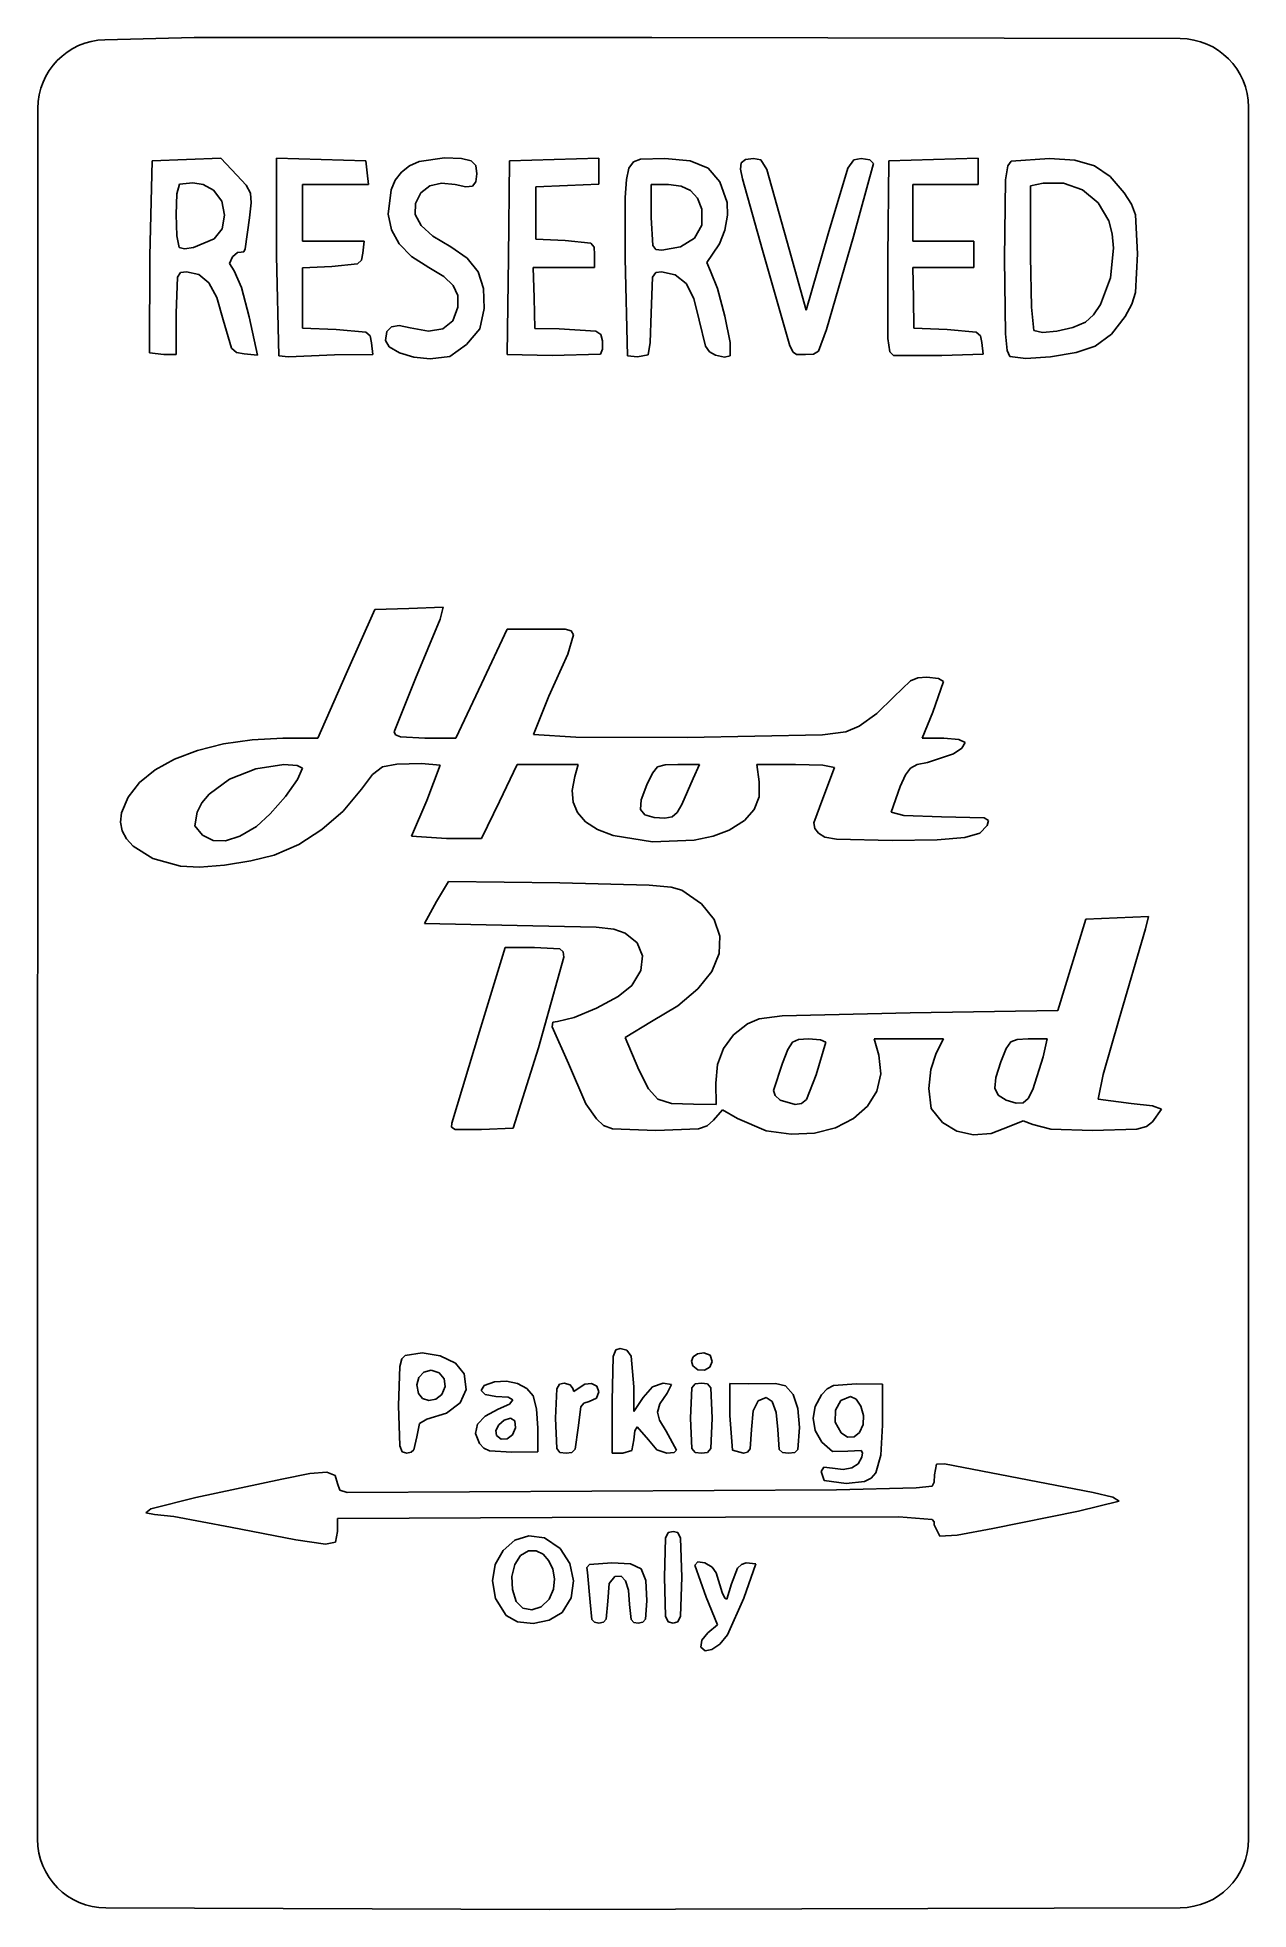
# Model space of a CAD drawing. Header units: metres. Extents: x 0.5 to 9.3, y 0.4 to 14.
import ezdxf

# ---------------------------------------------------------------- set-up
doc = ezdxf.new("R2010")
doc.units = ezdxf.units.M

msp = doc.modelspace()

# ---------------------------------------------------------------- linework, layer by layer
at = {"layer": '1', "color": 3}
for p, q in [((0.941028, 14.009392), (1.591892, 14.025542)), ((1.591892, 14.025542), (4.926247, 14.026421)), ((4.926247, 14.026421), (8.772111, 14.017874)), ((0.45343, 13.509649), (0.450843, 0.901471)), ((9.271, 13.517875), (9.271, 0.902574)), ((1.285875, 13.128625), (1.27, 12.435339)), ((1.535522, 13.137963), (1.285875, 13.128625)), ((1.785168, 13.1473), (1.535522, 13.137963)), ((1.902837, 13.023604), (1.785168, 13.1473)), ((2.516187, 13.137673), (2.19075, 13.146721)), ((2.19075, 13.146721), (2.19075, 12.436527)), ((2.841625, 13.128625), (2.516187, 13.137673)), ((2.851671, 13.041313), (2.841625, 13.128625)), ((3.231571, 13.122961), (3.159926, 13.090542)), ((3.414832, 13.149036), (3.231571, 13.122961)), ((3.537889, 13.145007), (3.414832, 13.149036)), ((3.609589, 13.128654), (3.537889, 13.145007)), ((3.643015, 13.093577), (3.609589, 13.128654)), ((3.65125, 13.033375), (3.643015, 13.093577)), ((3.889375, 13.128625), (3.880833, 12.423305)), ((4.214813, 13.137673), (3.889375, 13.128625)), ((4.54025, 13.146721), (4.214813, 13.137673)), ((4.54025, 13.051752), (4.54025, 13.146721)), ((4.791791, 13.120773), (4.758678, 13.074337)), ((4.84371, 13.14095), (4.791791, 13.120773)), ((5.020674, 13.1445), (4.84371, 13.14095)), ((5.204849, 13.128), (5.020674, 13.1445)), ((5.335164, 13.07388), (5.204849, 13.128)), ((5.576575, 13.112872), (5.570013, 13.067529)), ((5.608127, 13.137239), (5.576575, 13.112872)), ((5.666786, 13.1445), (5.608127, 13.137239)), ((5.719392, 13.134889), (5.666786, 13.1445)), ((5.763397, 13.063928), (5.719392, 13.134889)), ((6.396255, 13.135482), (6.352666, 13.07481)), ((6.393865, 12.57673), (6.5405, 13.108542)), ((6.450541, 13.1445), (6.396255, 13.135482)), ((6.514075, 13.133937), (6.450541, 13.1445)), ((6.5405, 13.108542), (6.514075, 13.133937)), ((6.651625, 13.128625), (6.643087, 12.424631)), ((6.977062, 13.137673), (6.651625, 13.128625)), ((7.3025, 13.146721), (6.977062, 13.137673)), ((7.3025, 13.050361), (7.3025, 13.146721)), ((7.516951, 13.091627), (7.501734, 12.988882)), ((7.543222, 13.125228), (7.516951, 13.091627)), ((7.821034, 13.144451), (7.543222, 13.125228)), ((8.006089, 13.132035), (7.821034, 13.144451)), ((8.149235, 13.090651), (8.006089, 13.132035)), ((1.467025, 12.88771), (1.484313, 12.956646)), ((1.484313, 12.956646), (1.581815, 12.967381)), ((1.581815, 12.967381), (1.656514, 12.955274)), ((1.656514, 12.955274), (1.732628, 12.914805)), ((1.970235, 12.949275), (1.902837, 13.023604)), ((2.861718, 12.954), (2.851671, 13.041313)), ((3.057186, 12.987524), (3.026324, 12.917157)), ((3.101759, 13.045358), (3.057186, 12.987524)), ((3.159926, 13.090542), (3.101759, 13.045358)), ((3.308131, 12.945198), (3.393562, 12.966088)), ((3.393562, 12.966088), (3.491866, 12.954182)), ((3.6191, 12.942886), (3.644175, 12.973974)), ((3.644175, 12.973974), (3.65125, 13.033375)), ((4.310063, 12.947453), (4.54025, 12.956782)), ((4.54025, 12.956782), (4.54025, 13.051752)), ((4.740195, 12.99115), (4.732163, 12.860717)), ((4.758678, 13.074337), (4.740195, 12.99115)), ((5.421441, 12.975211), (5.335164, 13.07388)), ((5.473503, 12.825066), (5.421441, 12.975211)), ((5.570013, 13.067529), (5.586324, 12.997335)), ((5.586324, 12.997335), (5.732314, 12.47775)), ((5.924353, 12.485185), (5.763397, 13.063928)), ((6.352666, 13.07481), (6.208411, 12.596813)), ((7.3025, 12.954), (7.3025, 13.050361)), ((7.501734, 12.988882), (7.493, 12.413499)), ((7.6835, 12.946062), (7.775042, 12.964371)), ((7.775042, 12.964371), (7.923008, 12.965884)), ((7.923008, 12.965884), (8.060511, 12.915755)), ((8.264351, 13.013952), (8.149235, 13.090651)), ((8.365316, 12.895592), (8.264351, 13.013952)), ((1.460997, 12.737072), (1.467025, 12.88771)), ((1.732628, 12.914805), (1.792813, 12.83361)), ((1.792813, 12.83361), (1.814081, 12.731264)), ((2.002323, 12.891862), (1.970235, 12.949275)), ((1.994521, 12.712642), (2.00759, 12.822579)), ((2.00759, 12.822579), (2.002323, 12.891862)), ((2.38125, 12.747625), (2.38125, 12.954)), ((2.38125, 12.954), (2.621484, 12.954)), ((2.621484, 12.954), (2.861718, 12.954)), ((3.026324, 12.917157), (3.006194, 12.73929)), ((3.20332, 12.817978), (3.242431, 12.894749)), ((3.242431, 12.894749), (3.308131, 12.945198)), ((3.491866, 12.954182), (3.570255, 12.937245)), ((3.570255, 12.937245), (3.6191, 12.942886)), ((4.079875, 12.938125), (4.310063, 12.947453)), ((4.079875, 12.747625), (4.079875, 12.938125)), ((4.732163, 12.860717), (4.73075, 12.416145)), ((4.92125, 12.715875), (4.92125, 12.954)), ((4.92125, 12.954), (5.045982, 12.954)), ((5.045982, 12.954), (5.137714, 12.943346)), ((5.137714, 12.943346), (5.208029, 12.910657)), ((5.208029, 12.910657), (5.258415, 12.854843)), ((5.258415, 12.854843), (5.290357, 12.774814)), ((5.476816, 12.731423), (5.473503, 12.825066)), ((6.82625, 12.747625), (6.82625, 12.954)), ((6.82625, 12.954), (7.064375, 12.954)), ((7.064375, 12.954), (7.3025, 12.954)), ((7.6835, 12.431448), (7.6835, 12.946062)), ((8.060511, 12.915755), (8.17474, 12.82134)), ((8.17474, 12.82134), (8.252885, 12.689996)), ((8.418621, 12.811968), (8.365316, 12.895592)), ((1.466387, 12.581366), (1.460997, 12.737072)), ((1.814081, 12.731264), (1.796043, 12.631989)), ((1.963226, 12.487084), (1.994521, 12.712642)), ((2.38125, 12.54125), (2.38125, 12.747625)), ((3.006194, 12.73929), (3.028108, 12.624679)), ((3.202478, 12.736367), (3.20332, 12.817978)), ((3.244518, 12.656915), (3.202478, 12.736367)), ((4.079875, 12.557125), (4.079875, 12.747625)), ((4.931764, 12.510137), (4.92125, 12.715875)), ((5.290357, 12.774814), (5.290252, 12.659691)), ((5.456295, 12.623701), (5.476816, 12.731423)), ((6.82625, 12.54125), (6.82625, 12.747625)), ((8.252885, 12.689996), (8.278065, 12.595352)), ((8.447386, 12.733207), (8.418621, 12.811968)), ((8.461375, 12.451092), (8.447386, 12.733207)), ((1.483356, 12.497227), (1.466387, 12.581366)), ((1.738313, 12.560007), (1.58753, 12.495364)), ((1.796043, 12.631989), (1.738313, 12.560007)), ((3.028108, 12.624679), (3.084614, 12.521928)), ((3.330318, 12.578543), (3.244518, 12.656915)), ((3.46075, 12.500169), (3.330318, 12.578543)), ((4.294188, 12.547737), (4.079875, 12.557125)), ((4.481632, 12.527766), (4.294188, 12.547737)), ((5.235103, 12.56521), (5.134632, 12.501264)), ((5.290252, 12.659691), (5.235103, 12.56521)), ((5.417652, 12.522107), (5.456295, 12.623701)), ((6.208411, 12.596813), (6.049159, 12.040685)), ((6.196624, 11.898313), (6.393865, 12.57673)), ((8.278065, 12.595352), (8.287598, 12.49114)), ((1.27, 12.435339), (1.267354, 11.728902)), ((1.522733, 12.486287), (1.483356, 12.497227)), ((1.58753, 12.495364), (1.522733, 12.486287)), ((1.850382, 12.379805), (1.872466, 12.42918)), ((1.872466, 12.42918), (1.90724, 12.458838)), ((1.90724, 12.458838), (1.935056, 12.462922)), ((1.935056, 12.462922), (1.952761, 12.464192)), ((1.952761, 12.464192), (1.963226, 12.487084)), ((2.19075, 12.436527), (2.20879, 11.708294)), ((2.605609, 12.54125), (2.38125, 12.54125)), ((2.829968, 12.54125), (2.605609, 12.54125)), ((2.809944, 12.404438), (2.819921, 12.453938)), ((2.819921, 12.453938), (2.829968, 12.54125)), ((3.084614, 12.521928), (3.175861, 12.43084)), ((3.175861, 12.43084), (3.302, 12.351221)), ((3.579893, 12.419565), (3.46075, 12.500169)), ((3.65935, 12.319541), (3.579893, 12.419565)), ((3.880833, 12.423305), (3.872291, 11.717985)), ((4.505122, 12.498886), (4.481632, 12.527766)), ((4.5085, 12.444549), (4.505122, 12.498886)), ((4.5085, 12.35075), (4.5085, 12.444549)), ((4.73075, 12.416145), (4.74879, 11.708294)), ((4.954822, 12.482454), (4.931764, 12.510137)), ((4.998558, 12.47775), (4.954822, 12.482454)), ((5.134632, 12.501264), (4.998558, 12.47775)), ((5.325707, 12.387513), (5.366598, 12.446848)), ((5.366598, 12.446848), (5.417652, 12.522107)), ((5.732314, 12.47775), (5.930916, 11.780849)), ((6.049159, 12.040685), (5.924353, 12.485185)), ((6.643087, 12.424631), (6.644474, 11.834626)), ((7.0485, 12.54125), (6.82625, 12.54125)), ((7.27075, 12.54125), (7.0485, 12.54125)), ((7.27075, 12.446), (7.27075, 12.54125)), ((7.27075, 12.35075), (7.27075, 12.446)), ((7.493, 12.413499), (7.5016, 11.867169)), ((7.690495, 12.060892), (7.6835, 12.431448)), ((8.287598, 12.49114), (8.264464, 12.274546)), ((8.447238, 12.169219), (8.461375, 12.451092)), ((1.4605, 12.017375), (1.470434, 12.279501)), ((1.470434, 12.279501), (1.49301, 12.313614)), ((1.49301, 12.313614), (1.536358, 12.319)), ((1.536358, 12.319), (1.627232, 12.300239)), ((1.627232, 12.300239), (1.69893, 12.239866)), ((1.883001, 12.325767), (1.850382, 12.379805)), ((1.936266, 12.204616), (1.883001, 12.325767)), ((2.38125, 12.347849), (2.595563, 12.357237)), ((2.38125, 12.128385), (2.38125, 12.347849)), ((2.595563, 12.357237), (2.781915, 12.377291)), ((2.781915, 12.377291), (2.809944, 12.404438)), ((3.302, 12.351221), (3.409813, 12.285847)), ((3.409813, 12.285847), (3.478644, 12.21892)), ((3.700501, 12.197563), (3.65935, 12.319541)), ((4.067135, 12.1285), (4.060646, 12.35075)), ((4.060646, 12.35075), (4.284573, 12.35075)), ((4.284573, 12.35075), (4.5085, 12.35075)), ((4.92125, 12.017375), (4.931164, 12.27918)), ((4.931164, 12.27918), (4.953523, 12.313493)), ((4.953523, 12.313493), (4.996343, 12.319)), ((4.996343, 12.319), (5.096323, 12.298304)), ((5.096323, 12.298304), (5.174087, 12.234535)), ((5.352359, 12.325089), (5.325707, 12.387513)), ((5.403851, 12.197818), (5.352359, 12.325089)), ((6.829824, 12.129773), (6.82646, 12.35075)), ((6.82646, 12.35075), (7.048605, 12.35075)), ((7.048605, 12.35075), (7.27075, 12.35075)), ((8.264464, 12.274546), (8.192963, 12.081277)), ((1.69893, 12.239866), (1.756145, 12.131748)), ((1.993744, 11.991331), (1.936266, 12.204616)), ((3.478644, 12.21892), (3.511805, 12.145892)), ((3.511805, 12.145892), (3.512612, 12.062216)), ((3.704721, 12.051094), (3.700501, 12.197563)), ((5.174087, 12.234535), (5.231605, 12.125171)), ((5.457868, 11.996647), (5.403851, 12.197818)), ((8.420529, 12.083638), (8.447238, 12.169219)), ((1.4605, 11.71575), (1.4605, 12.017375)), ((1.756145, 12.131748), (1.803571, 11.96975)), ((2.38125, 11.908921), (2.38125, 12.128385)), ((3.512612, 12.062216), (3.475651, 11.962889)), ((3.672252, 11.903966), (3.704721, 12.051094)), ((4.073625, 11.90625), (4.067135, 12.1285)), ((4.914255, 11.803639), (4.92125, 12.017375)), ((5.231605, 12.125171), (5.270848, 11.96769)), ((6.833187, 11.908796), (6.829824, 12.129773)), ((7.707312, 11.89263), (7.690495, 12.060892)), ((8.142038, 12.006223), (8.082577, 11.952398)), ((8.192963, 12.081277), (8.142038, 12.006223)), ((8.372693, 11.993509), (8.420529, 12.083638)), ((1.803571, 11.96975), (1.864536, 11.763534)), ((2.054223, 11.712437), (1.993744, 11.991331)), ((2.627313, 11.899648), (2.38125, 11.908921)), ((2.842487, 11.880162), (2.627313, 11.899648)), ((2.873293, 11.853128), (2.842487, 11.880162)), ((2.996031, 11.883507), (2.984986, 11.819952)), ((3.028434, 11.919377), (2.996031, 11.883507)), ((3.084024, 11.928499), (3.028434, 11.919377)), ((3.164635, 11.911808), (3.084024, 11.928499)), ((3.299429, 11.886721), (3.164635, 11.911808)), ((3.403846, 11.904069), (3.299429, 11.886721)), ((3.475651, 11.962889), (3.403846, 11.904069)), ((3.576429, 11.789157), (3.672252, 11.903966)), ((4.251375, 11.902875), (4.073625, 11.90625)), ((4.516567, 11.887058), (4.251375, 11.902875)), ((4.554593, 11.862035), (4.516567, 11.887058)), ((5.270848, 11.96769), (5.31624, 11.777134)), ((5.495025, 11.805083), (5.457868, 11.996647)), ((6.138664, 11.741809), (6.196624, 11.898313)), ((7.075781, 11.899586), (6.833187, 11.908796)), ((7.287205, 11.880214), (7.075781, 11.899586)), ((7.31802, 11.853799), (7.287205, 11.880214)), ((7.5016, 11.867169), (7.513837, 11.746169)), ((7.769315, 11.877347), (7.707312, 11.89263)), ((7.875393, 11.885856), (7.769315, 11.877347)), ((7.991247, 11.912694), (7.875393, 11.885856)), ((8.082577, 11.952398), (7.991247, 11.912694)), ((8.273646, 11.863993), (8.372693, 11.993509)), ((1.267354, 11.728902), (1.370542, 11.71575)), ((1.864536, 11.763534), (1.900276, 11.732447)), ((1.900276, 11.732447), (1.956387, 11.722031)), ((2.883421, 11.803062), (2.873293, 11.853128)), ((2.893468, 11.71575), (2.883421, 11.803062)), ((2.984986, 11.819952), (3.012965, 11.771839)), ((3.012965, 11.771839), (3.087323, 11.728887)), ((3.087323, 11.728887), (3.191868, 11.697797)), ((3.455001, 11.703465), (3.576429, 11.789157)), ((4.550875, 11.720026), (4.56647, 11.756317)), ((4.56675, 11.815276), (4.554593, 11.862035)), ((4.56647, 11.756317), (4.56675, 11.815276)), ((4.897438, 11.713321), (4.914255, 11.803639)), ((5.31624, 11.777134), (5.346182, 11.736365)), ((5.346182, 11.736365), (5.390002, 11.712565)), ((5.495936, 11.706633), (5.495025, 11.805083)), ((5.930916, 11.780849), (5.955169, 11.734733)), ((5.955169, 11.734733), (5.978877, 11.71635)), ((6.102021, 11.719817), (6.138664, 11.741809)), ((6.644474, 11.834626), (6.65898, 11.737184)), ((6.65898, 11.737184), (6.686406, 11.710256)), ((7.328207, 11.805286), (7.31802, 11.853799)), ((7.338039, 11.720196), (7.328207, 11.805286)), ((7.513837, 11.746169), (7.532687, 11.702945)), ((7.828246, 11.700329), (8.01547, 11.731856)), ((8.01547, 11.731856), (8.154231, 11.776434)), ((8.154231, 11.776434), (8.273646, 11.863993)), ((1.370542, 11.71575), (1.4605, 11.71575)), ((1.956387, 11.722031), (2.054223, 11.712437)), ((2.20879, 11.708294), (2.280227, 11.700573)), ((2.280227, 11.700573), (2.613546, 11.713321)), ((2.613546, 11.713321), (2.893468, 11.71575)), ((3.191868, 11.697797), (3.310404, 11.685271)), ((3.310404, 11.685271), (3.455001, 11.703465)), ((3.872291, 11.717985), (4.198333, 11.70893)), ((4.198333, 11.70893), (4.550875, 11.720026)), ((4.74879, 11.708294), (4.820227, 11.700573)), ((4.820227, 11.700573), (4.897438, 11.713321)), ((5.390002, 11.712565), (5.454672, 11.698066)), ((5.454672, 11.698066), (5.495936, 11.706633)), ((5.978877, 11.71635), (6.043887, 11.71575)), ((6.043887, 11.71575), (6.102021, 11.719817)), ((6.686406, 11.710256), (7.038151, 11.710036)), ((7.038151, 11.710036), (7.338039, 11.720196)), ((7.532687, 11.702945), (7.648629, 11.688482)), ((7.648629, 11.688482), (7.828246, 11.700329)), ((2.699606, 9.390131), (2.906837, 9.858375)), ((2.906837, 9.858375), (3.155838, 9.867716)), ((3.155838, 9.867716), (3.404839, 9.877058)), ((3.404839, 9.877058), (3.383102, 9.788341)), ((3.383102, 9.788341), (3.204682, 9.356943)), ((3.68423, 9.318625), (3.871809, 9.7155)), ((3.871809, 9.7155), (4.125658, 9.7155)), ((4.125658, 9.7155), (4.294594, 9.715851)), ((4.294594, 9.715851), (4.337986, 9.704716)), ((4.337986, 9.704716), (4.355056, 9.675756)), ((4.355056, 9.675756), (4.313413, 9.533495)), ((4.313413, 9.533495), (4.176036, 9.227349)), ((2.492375, 8.921887), (2.699606, 9.390131)), ((3.204682, 9.356943), (3.048, 8.968006)), ((3.496652, 8.92175), (3.68423, 9.318625)), ((6.688284, 9.223094), (6.808055, 9.340968)), ((6.808055, 9.340968), (6.861486, 9.361243)), ((6.861486, 9.361243), (6.928223, 9.36625)), ((6.928223, 9.36625), (7.013169, 9.356738)), ((7.0485, 9.333869), (6.971349, 9.111619)), ((7.013169, 9.356738), (7.0485, 9.333869)), ((4.176036, 9.227349), (4.064, 8.948023)), ((6.564667, 9.101088), (6.688284, 9.223094)), ((6.338354, 8.96826), (6.435498, 9.008782)), ((6.435498, 9.008782), (6.564667, 9.101088)), ((6.971349, 9.111619), (6.894198, 8.92175)), ((1.615985, 8.833444), (1.805136, 8.880943)), ((1.805136, 8.880943), (2.013587, 8.910674)), ((2.013587, 8.910674), (2.238375, 8.921267)), ((2.238375, 8.921267), (2.492375, 8.921887)), ((3.048, 8.968006), (3.058402, 8.94553)), ((3.058402, 8.94553), (3.094432, 8.931324)), ((3.094432, 8.931324), (3.272326, 8.92175)), ((3.272326, 8.92175), (3.496652, 8.92175)), ((4.064, 8.948023), (4.372574, 8.929407)), ((4.372574, 8.929407), (5.183188, 8.928174)), ((5.183188, 8.928174), (6.169272, 8.945954)), ((6.169272, 8.945954), (6.338354, 8.96826)), ((6.894198, 8.92175), (7.050724, 8.92175)), ((7.050724, 8.92175), (7.161271, 8.912638)), ((7.161271, 8.912638), (7.20725, 8.890732)), ((7.20725, 8.890732), (7.183938, 8.849259)), ((1.307447, 8.690637), (1.449101, 8.769552)), ((1.449101, 8.769552), (1.615985, 8.833444)), ((2.246312, 8.729856), (2.040928, 8.699866)), ((2.341612, 8.722532), (2.246312, 8.729856)), ((3.067385, 8.733861), (2.96275, 8.713441)), ((3.247827, 8.737982), (3.067385, 8.733861)), ((3.383023, 8.72431), (3.247827, 8.737982)), ((3.944917, 8.73125), (3.815421, 8.461375)), ((4.16665, 8.73125), (3.944917, 8.73125)), ((4.388384, 8.73125), (4.16665, 8.73125)), ((4.364585, 8.643937), (4.388384, 8.73125)), ((5.021591, 8.728874), (4.967511, 8.712484)), ((5.113662, 8.73125), (5.021591, 8.728874)), ((5.271352, 8.73125), (5.113662, 8.73125)), ((5.227251, 8.628063), (5.271352, 8.73125)), ((5.972021, 8.73125), (5.689292, 8.73125)), ((5.689292, 8.73125), (5.706237, 8.60492)), ((6.171725, 8.724255), (5.972021, 8.73125)), ((6.857988, 8.729359), (6.809601, 8.703243)), ((6.931762, 8.745044), (6.857988, 8.729359)), ((7.122127, 8.806857), (6.931762, 8.745044)), ((7.183938, 8.849259), (7.122127, 8.806857)), ((1.111688, 8.49323), (1.193988, 8.598072)), ((1.193988, 8.598072), (1.307447, 8.690637)), ((1.850682, 8.623192), (1.700429, 8.513443)), ((2.040928, 8.699866), (1.850682, 8.623192)), ((2.256376, 8.497112), (2.344928, 8.620863)), ((2.38125, 8.702967), (2.341612, 8.722532)), ((2.344928, 8.620863), (2.38125, 8.702967)), ((2.891166, 8.658416), (2.809875, 8.550482)), ((2.96275, 8.713441), (2.891166, 8.658416)), ((3.286384, 8.468488), (3.383023, 8.72431)), ((4.345895, 8.541408), (4.364585, 8.643937)), ((4.93059, 8.66819), (4.889996, 8.582102)), ((4.967511, 8.712484), (4.93059, 8.66819)), ((5.143149, 8.439309), (5.227251, 8.628063)), ((5.706237, 8.60492), (5.705968, 8.495042)), ((6.170095, 8.483756), (6.254841, 8.707437)), ((6.254841, 8.707437), (6.171725, 8.724255)), ((6.772684, 8.654483), (6.733324, 8.570865)), ((6.809601, 8.703243), (6.772684, 8.654483)), ((1.063513, 8.377482), (1.111688, 8.49323)), ((1.700429, 8.513443), (1.648066, 8.450417)), ((2.146215, 8.370323), (2.256376, 8.497112)), ((2.809875, 8.550482), (2.676852, 8.391591)), ((3.175, 8.209456), (3.286384, 8.468488)), ((3.815421, 8.461375), (3.685926, 8.1915)), ((4.351818, 8.455321), (4.345895, 8.541408)), ((4.38347, 8.380897), (4.351818, 8.455321)), ((4.848522, 8.47272), (4.842218, 8.402542)), ((4.889996, 8.582102), (4.848522, 8.47272)), ((5.705968, 8.495042), (5.671258, 8.402498)), ((6.105628, 8.305245), (6.170095, 8.483756)), ((6.733324, 8.570865), (6.6675, 8.384052)), ((1.056395, 8.310592), (1.063513, 8.377482)), ((1.615021, 8.384225), (1.596521, 8.283078)), ((1.648066, 8.450417), (1.615021, 8.384225)), ((2.045066, 8.279101), (2.146215, 8.370323)), ((2.676852, 8.391591), (2.523138, 8.255983)), ((4.441971, 8.313359), (4.38347, 8.380897)), ((4.842218, 8.402542), (4.873101, 8.362528)), ((4.873101, 8.362528), (4.943187, 8.343642)), ((4.943187, 8.343642), (5.020866, 8.338261)), ((5.020866, 8.338261), (5.073058, 8.34905)), ((5.073058, 8.34905), (5.110305, 8.381051)), ((5.110305, 8.381051), (5.143149, 8.439309)), ((5.599512, 8.323095), (5.488136, 8.252646)), ((5.671258, 8.402498), (5.599512, 8.323095)), ((6.6675, 8.384052), (6.761441, 8.35892)), ((6.761441, 8.35892), (7.033742, 8.35025)), ((7.033742, 8.35025), (7.345654, 8.341677)), ((7.345654, 8.341677), (7.378113, 8.322851)), ((7.378113, 8.322851), (7.366201, 8.287125)), ((1.068524, 8.247246), (1.056395, 8.310592)), ((1.09895, 8.188304), (1.068524, 8.247246)), ((1.146722, 8.134626), (1.09895, 8.188304)), ((1.596521, 8.283078), (1.653404, 8.214919)), ((1.653404, 8.214919), (1.730308, 8.175963)), ((1.820513, 8.173559), (1.925079, 8.20788)), ((1.925079, 8.20788), (2.045066, 8.279101)), ((2.523138, 8.255983), (2.354042, 8.147669)), ((3.430463, 8.1915), (3.175, 8.209456)), ((3.685926, 8.1915), (3.430463, 8.1915)), ((4.52885, 8.256477), (4.441971, 8.313359)), ((4.644697, 8.212726), (4.52885, 8.256477)), ((4.930441, 8.16652), (4.644697, 8.212726)), ((5.370971, 8.207606), (5.233491, 8.178556)), ((5.488136, 8.252646), (5.370971, 8.207606)), ((6.111432, 8.264476), (6.105628, 8.305245)), ((6.13942, 8.229756), (6.111432, 8.264476)), ((6.184727, 8.201774), (6.13942, 8.229756)), ((6.270192, 8.185527), (6.184727, 8.201774)), ((6.676604, 8.176927), (6.270192, 8.185527)), ((7.204213, 8.197982), (7.003898, 8.181786)), ((7.313123, 8.2312), (7.204213, 8.197982)), ((7.366201, 8.287125), (7.313123, 8.2312)), ((1.2905, 8.046501), (1.146722, 8.134626)), ((1.49225, 7.989751), (1.2905, 8.046501)), ((1.730308, 8.175963), (1.820513, 8.173559)), ((2.174875, 8.070661), (2.006014, 8.027584)), ((2.354042, 8.147669), (2.174875, 8.070661)), ((5.233491, 8.178556), (4.930441, 8.16652)), ((7.003898, 8.181786), (6.676604, 8.176927)), ((1.631484, 7.983191), (1.49225, 7.989751)), ((1.813811, 7.997115), (1.631484, 7.983191)), ((2.006014, 8.027584), (1.813811, 7.997115)), ((3.357563, 7.732024), (3.444875, 7.878387)), ((3.444875, 7.878387), (4.2545, 7.868181)), ((4.2545, 7.868181), (4.905288, 7.850734)), ((4.905288, 7.850734), (5.065135, 7.835613)), ((5.065135, 7.835613), (5.1435, 7.814482)), ((5.1435, 7.814482), (5.286061, 7.714763)), ((3.27025, 7.571081), (3.357563, 7.732024)), ((5.286061, 7.714763), (5.378304, 7.602127)), ((3.944937, 7.556451), (3.27025, 7.571081)), ((4.519122, 7.54651), (3.944937, 7.556451)), ((4.649137, 7.529653), (4.519122, 7.54651)), ((4.73075, 7.500888), (4.649137, 7.529653)), ((4.818429, 7.43011), (4.73075, 7.500888)), ((5.378304, 7.602127), (5.421071, 7.480207)), ((7.983571, 7.27075), (8.084946, 7.604125)), ((8.084946, 7.604125), (8.313807, 7.613473)), ((8.313807, 7.613473), (8.542668, 7.622821)), ((8.521121, 7.534098), (8.32831, 6.877874)), ((8.542668, 7.622821), (8.521121, 7.534098)), ((3.670029, 6.786563), (3.856722, 7.39775)), ((3.856722, 7.39775), (4.071486, 7.39775)), ((4.071486, 7.39775), (4.254382, 7.387242)), ((4.254382, 7.387242), (4.28027, 7.365837)), ((4.28027, 7.365837), (4.284357, 7.326313)), ((4.85674, 7.336302), (4.818429, 7.43011)), ((5.421071, 7.480207), (5.415203, 7.352635)), ((4.284357, 7.326313), (4.098777, 6.6675)), ((4.780057, 7.11979), (4.844382, 7.229513)), ((4.844382, 7.229513), (4.85674, 7.336302)), ((5.415203, 7.352635), (5.361539, 7.223044)), ((7.882195, 6.937375), (7.983571, 7.27075)), ((4.678964, 7.040834), (4.780057, 7.11979)), ((5.260922, 7.095065), (5.114192, 6.972331)), ((5.361539, 7.223044), (5.260922, 7.095065)), ((4.358997, 6.886221), (4.522249, 6.955072)), ((4.522249, 6.955072), (4.678964, 7.040834)), ((5.114192, 6.972331), (4.922189, 6.858474)), ((4.200014, 6.818654), (4.203242, 6.85279)), ((4.318, 6.552583), (4.200014, 6.818654)), ((4.203242, 6.85279), (4.238291, 6.858)), ((4.238291, 6.858), (4.358997, 6.886221)), ((4.922189, 6.858474), (4.73075, 6.741013)), ((5.519392, 6.762105), (5.620873, 6.841002)), ((5.620873, 6.841002), (5.707792, 6.877055)), ((5.707792, 6.877055), (5.874087, 6.898395)), ((5.874087, 6.898395), (6.806535, 6.9215)), ((6.806535, 6.9215), (7.882195, 6.937375)), ((8.32831, 6.877874), (8.212915, 6.471515)), ((3.467955, 6.118339), (3.670029, 6.786563)), ((4.73075, 6.741013), (4.829404, 6.506158)), ((5.446354, 6.662383), (5.519392, 6.762105)), ((5.949628, 6.707686), (5.915803, 6.655324)), ((5.994279, 6.727752), (5.949628, 6.707686)), ((6.066531, 6.731), (5.994279, 6.727752)), ((6.154749, 6.724005), (6.066531, 6.731)), ((6.12242, 6.469063), (6.19171, 6.707187)), ((6.19171, 6.707187), (6.154749, 6.724005)), ((6.797875, 6.731), (6.545618, 6.731)), ((6.545618, 6.731), (6.577996, 6.613738)), ((7.050131, 6.731), (6.797875, 6.731)), ((6.996107, 6.627813), (7.050131, 6.731)), ((7.538772, 6.709882), (7.505165, 6.660549)), ((7.586424, 6.728269), (7.538772, 6.709882)), ((7.666469, 6.731), (7.586424, 6.728269)), ((7.80375, 6.731), (7.666469, 6.731)), ((7.774533, 6.600966), (7.80375, 6.731)), ((4.098777, 6.6675), (3.915089, 6.080125)), ((4.445, 6.258772), (4.318, 6.552583)), ((5.402952, 6.544067), (5.446354, 6.662383)), ((5.876031, 6.555184), (5.81025, 6.355159)), ((5.915803, 6.655324), (5.876031, 6.555184)), ((6.577996, 6.613738), (6.593292, 6.475852)), ((6.9578, 6.509389), (6.996107, 6.627813)), ((7.467256, 6.564978), (7.430283, 6.449352)), ((7.505165, 6.660549), (7.467256, 6.564978)), ((7.700154, 6.362841), (7.774533, 6.600966)), ((4.829404, 6.506158), (4.899991, 6.367962)), ((5.390378, 6.409391), (5.402952, 6.544067)), ((6.050483, 6.289817), (6.12242, 6.469063)), ((6.593292, 6.475852), (6.563944, 6.350347)), ((6.941562, 6.369571), (6.9578, 6.509389)), ((7.430283, 6.449352), (7.423334, 6.371432)), ((8.212915, 6.471515), (8.175976, 6.29144)), ((4.899991, 6.367962), (4.969749, 6.292863)), ((4.969749, 6.292863), (5.069236, 6.261668)), ((5.3939, 6.25475), (5.390378, 6.409391)), ((5.81025, 6.355159), (5.823893, 6.3182)), ((5.823893, 6.3182), (5.859908, 6.286048)), ((5.859908, 6.286048), (5.969559, 6.25475)), ((6.016096, 6.261203), (6.050483, 6.289817)), ((6.563944, 6.350347), (6.495426, 6.240898)), ((6.95886, 6.225666), (6.941562, 6.369571)), ((7.423334, 6.371432), (7.44787, 6.320505)), ((7.44787, 6.320505), (7.505354, 6.285856)), ((7.505354, 6.285856), (7.578219, 6.262481)), ((7.628863, 6.265105), (7.666452, 6.297351)), ((7.666452, 6.297351), (7.700154, 6.362841)), ((8.175976, 6.29144), (8.415454, 6.260046)), ((4.522859, 6.148261), (4.445, 6.258772)), ((4.573963, 6.100901), (4.522859, 6.148261)), ((5.069236, 6.261668), (5.229013, 6.255183)), ((5.229013, 6.255183), (5.3939, 6.25475)), ((5.373822, 6.139209), (5.328364, 6.097845)), ((5.44059, 6.214167), (5.373822, 6.139209)), ((5.548312, 6.15061), (5.44059, 6.214167)), ((5.756954, 6.063026), (5.548312, 6.15061)), ((5.969559, 6.25475), (6.016096, 6.261203)), ((6.393215, 6.151177), (6.262787, 6.084856)), ((6.495426, 6.240898), (6.393215, 6.151177)), ((7.042895, 6.123509), (6.95886, 6.225666)), ((7.578219, 6.262481), (7.628863, 6.265105)), ((8.415454, 6.260046), (8.571215, 6.242971)), ((8.571215, 6.242971), (8.636, 6.219417)), ((8.636, 6.219417), (8.5725, 6.12775)), ((3.466351, 6.087904), (3.467955, 6.118339)), ((3.492117, 6.071957), (3.466351, 6.087904)), ((3.683831, 6.070714), (3.492117, 6.071957)), ((3.915089, 6.080125), (3.683831, 6.070714)), ((4.638652, 6.075826), (4.573963, 6.100901)), ((4.953886, 6.06425), (4.638652, 6.075826)), ((5.264557, 6.075373), (4.953886, 6.06425)), ((5.328364, 6.097845), (5.264557, 6.075373)), ((5.939181, 6.037108), (5.756954, 6.063026)), ((6.109617, 6.045609), (5.939181, 6.037108)), ((6.262787, 6.084856), (6.109617, 6.045609)), ((7.146573, 6.059216), (7.042895, 6.123509)), ((7.266998, 6.032279), (7.146573, 6.059216)), ((7.396275, 6.043205), (7.266998, 6.032279)), ((7.526509, 6.092498), (7.396275, 6.043205)), ((7.629449, 6.134329), (7.526509, 6.092498)), ((7.698795, 6.108373), (7.629449, 6.134329)), ((7.831498, 6.074399), (7.698795, 6.108373)), ((8.134068, 6.06425), (7.831498, 6.074399)), ((8.456885, 6.074876), (8.134068, 6.06425)), ((8.527002, 6.094064), (8.456885, 6.074876)), ((8.5725, 6.12775), (8.527002, 6.094064)), ((3.089282, 4.344469), (3.104599, 4.402183)), ((3.104599, 4.402183), (3.129972, 4.425728)), ((3.129972, 4.425728), (3.253113, 4.445075)), ((3.253113, 4.445075), (3.383584, 4.423778)), ((3.383584, 4.423778), (3.494682, 4.370121)), ((3.494682, 4.370121), (3.559701, 4.292391)), ((4.6355, 4.09575), (4.64469, 4.418496)), ((4.64469, 4.418496), (4.662742, 4.466811)), ((4.662742, 4.466811), (4.695603, 4.47675)), ((4.695603, 4.47675), (4.74373, 4.464035)), ((4.74373, 4.464035), (4.774034, 4.419477)), ((4.774034, 4.419477), (4.794785, 4.196341)), ((5.213391, 4.384643), (5.226341, 4.415162)), ((5.222875, 4.34975), (5.213391, 4.384643)), ((5.226341, 4.415162), (5.25787, 4.436787)), ((5.25787, 4.436787), (5.304124, 4.445)), ((5.304124, 4.445), (5.350109, 4.428884)), ((5.36575, 4.3815), (5.348572, 4.339802)), ((5.350109, 4.428884), (5.36575, 4.3815)), ((3.07975, 4.060603), (3.089282, 4.344469)), ((3.228522, 4.265761), (3.214166, 4.211375)), ((3.264411, 4.303727), (3.228522, 4.265761)), ((3.317875, 4.318), (3.264411, 4.303727)), ((3.375577, 4.300261), (3.317875, 4.318)), ((3.411808, 4.256017), (3.375577, 4.300261)), ((3.420601, 4.198728), (3.411808, 4.256017)), ((3.559701, 4.292391), (3.573417, 4.178764)), ((3.705005, 4.206065), (3.778264, 4.233865)), ((3.778264, 4.233865), (3.866414, 4.239441)), ((3.866414, 4.239441), (3.948044, 4.222382)), ((5.260638, 4.320261), (5.222875, 4.34975)), ((5.308036, 4.318167), (5.260638, 4.320261)), ((5.348572, 4.339802), (5.308036, 4.318167)), ((3.214166, 4.211375), (3.225302, 4.147848)), ((3.225302, 4.147848), (3.255196, 4.111016)), ((3.255196, 4.111016), (3.300686, 4.097491)), ((3.300686, 4.097491), (3.351155, 4.107645)), ((3.351155, 4.107645), (3.395985, 4.141851)), ((3.395985, 4.141851), (3.420601, 4.198728)), ((3.573417, 4.178764), (3.528241, 4.080869)), ((3.683175, 4.170744), (3.705005, 4.206065)), ((3.711531, 4.140393), (3.683175, 4.170744)), ((3.788833, 4.1275), (3.711531, 4.140393)), ((3.8795, 4.12065), (3.788833, 4.1275)), ((3.912923, 4.101437), (3.8795, 4.12065)), ((3.888726, 4.071861), (3.912923, 4.101437)), ((3.948044, 4.222382), (4.015735, 4.185376)), ((4.015735, 4.185376), (4.06207, 4.131107)), ((4.06207, 4.131107), (4.085856, 4.036072)), ((4.22275, 3.96875), (4.232672, 4.183062)), ((4.232672, 4.183062), (4.251772, 4.215805)), ((4.251772, 4.215805), (4.28625, 4.22275)), ((4.28625, 4.22275), (4.331097, 4.211558)), ((4.331097, 4.211558), (4.34975, 4.18465)), ((4.34975, 4.18465), (4.357687, 4.162425)), ((4.357687, 4.162425), (4.38785, 4.18465)), ((4.38785, 4.18465), (4.437105, 4.21624)), ((4.437105, 4.21624), (4.486665, 4.221726)), ((4.521747, 4.113414), (4.468813, 4.090021)), ((4.486665, 4.221726), (4.524918, 4.202876)), ((4.54025, 4.161458), (4.521747, 4.113414)), ((4.524918, 4.202876), (4.54025, 4.161458)), ((4.6355, 3.71475), (4.6355, 4.09575)), ((4.794785, 4.196341), (4.79532, 4.016375)), ((4.79532, 4.016375), (4.861403, 4.119562)), ((4.861403, 4.119562), (4.930849, 4.198045)), ((4.930849, 4.198045), (5.007615, 4.22275)), ((5.035799, 4.151313), (4.984298, 4.072975)), ((5.007615, 4.22275), (5.0695, 4.212882)), ((5.0695, 4.212882), (5.035799, 4.151313)), ((5.207, 3.96875), (5.217418, 4.189413)), ((5.217418, 4.189413), (5.241044, 4.218186)), ((5.241044, 4.218186), (5.286375, 4.22275)), ((5.286375, 4.22275), (5.331706, 4.218186)), ((5.331706, 4.218186), (5.355332, 4.189413)), ((5.355332, 4.189413), (5.36575, 3.96875)), ((5.49275, 3.989189), (5.49275, 4.221295)), ((5.49275, 4.221295), (5.627688, 4.219719)), ((5.627688, 4.219719), (5.826125, 4.221886)), ((5.699125, 4.09575), (5.663489, 4.023193)), ((5.75693, 4.119564), (5.699125, 4.09575)), ((5.802101, 4.089382), (5.75693, 4.119564)), ((5.826125, 4.221886), (5.899596, 4.203717)), ((5.899596, 4.203717), (5.954492, 4.141917)), ((5.954492, 4.141917), (5.98886, 4.040063)), ((6.114137, 4.055011), (6.16121, 4.138338)), ((6.16121, 4.138338), (6.20175, 4.182203)), ((6.20175, 4.182203), (6.24714, 4.206895)), ((6.24714, 4.206895), (6.41521, 4.218582)), ((6.301395, 4.098306), (6.262593, 4.027461)), ((6.371108, 4.1275), (6.301395, 4.098306)), ((6.41351, 4.107153), (6.371108, 4.1275)), ((6.44765, 4.056088), (6.41351, 4.107153)), ((6.41521, 4.218582), (6.604, 4.215924)), ((6.604, 4.215924), (6.604, 3.917712)), ((3.089101, 3.767265), (3.07975, 4.060603)), ((3.286125, 3.962329), (3.234185, 3.928897)), ((3.4304, 4.006219), (3.286125, 3.962329)), ((3.528241, 4.080869), (3.4304, 4.006219)), ((3.654727, 3.924247), (3.710588, 3.984501)), ((3.710588, 3.984501), (3.806527, 4.033925)), ((3.806527, 4.033925), (3.888726, 4.071861)), ((3.849913, 3.95498), (3.811724, 3.921415)), ((3.895471, 3.96875), (3.849913, 3.95498)), ((3.926848, 3.95028), (3.895471, 3.96875)), ((4.085856, 4.036072), (4.09575, 3.895958)), ((4.233118, 3.748605), (4.22275, 3.96875)), ((4.407765, 4.050943), (4.387853, 3.897313)), ((4.430651, 4.078861), (4.407765, 4.050943)), ((4.468813, 4.090021), (4.430651, 4.078861)), ((4.984298, 4.072975), (4.966271, 4.01332)), ((4.966271, 4.01332), (4.981228, 3.953182)), ((5.217418, 3.748087), (5.207, 3.96875)), ((5.36575, 3.96875), (5.355332, 3.748087)), ((5.513917, 3.735917), (5.49275, 3.989189)), ((5.663489, 4.023193), (5.6515, 3.885488)), ((5.831503, 4.009819), (5.802101, 4.089382)), ((5.842, 3.885488), (5.831503, 4.009819)), ((5.98886, 4.040063), (6.00075, 3.901733)), ((6.098996, 3.967687), (6.114137, 4.055011)), ((6.115755, 3.879886), (6.098996, 3.967687)), ((6.262593, 4.027461), (6.261094, 3.940071)), ((6.466766, 3.989272), (6.44765, 4.056088)), ((6.464099, 3.92167), (6.466766, 3.989272)), ((3.212771, 3.833548), (3.19224, 3.73927)), ((3.234185, 3.928897), (3.212771, 3.833548)), ((3.640645, 3.85628), (3.654727, 3.924247)), ((3.670043, 3.783719), (3.640645, 3.85628)), ((3.811724, 3.921415), (3.790128, 3.879676)), ((3.790128, 3.879676), (3.794352, 3.841383)), ((3.794352, 3.841383), (3.82917, 3.815226)), ((3.82917, 3.815226), (3.872018, 3.819343)), ((3.872018, 3.819343), (3.910264, 3.848544)), ((3.910264, 3.848544), (3.931271, 3.897637)), ((3.931271, 3.897637), (3.926848, 3.95028)), ((4.09575, 3.895958), (4.09575, 3.723741)), ((4.387853, 3.897313), (4.368034, 3.742287)), ((4.801566, 3.87727), (4.79425, 3.81)), ((4.819154, 3.90525), (4.801566, 3.87727)), ((4.900324, 3.81), (4.819154, 3.90525)), ((4.981228, 3.953182), (5.028676, 3.873394)), ((5.028676, 3.873394), (5.105767, 3.736393)), ((5.6515, 3.885488), (5.640856, 3.74597)), ((5.853628, 3.739761), (5.842, 3.885488)), ((6.00075, 3.901733), (5.989443, 3.741386)), ((6.164382, 3.79513), (6.115755, 3.879886)), ((6.261094, 3.940071), (6.303294, 3.861242)), ((6.303294, 3.861242), (6.351195, 3.831382)), ((6.351195, 3.831382), (6.398046, 3.833034)), ((6.398046, 3.833034), (6.437723, 3.863898)), ((6.437723, 3.863898), (6.464099, 3.92167)), ((6.604, 3.917712), (6.594118, 3.699601)), ((3.10759, 3.723635), (3.089101, 3.767265)), ((3.141333, 3.71475), (3.10759, 3.723635)), ((3.171752, 3.720232), (3.141333, 3.71475)), ((3.19224, 3.73927), (3.171752, 3.720232)), ((3.70074, 3.750735), (3.670043, 3.783719)), ((3.74306, 3.73121), (3.70074, 3.750735)), ((3.905788, 3.721048), (3.74306, 3.73121)), ((4.09575, 3.723741), (3.905788, 3.721048)), ((4.256293, 3.719508), (4.233118, 3.748605)), ((4.300541, 3.71475), (4.256293, 3.719508)), ((4.343493, 3.719371), (4.300541, 3.71475)), ((4.368034, 3.742287), (4.343493, 3.719371)), ((4.714875, 3.71475), (4.6355, 3.71475)), ((4.779698, 3.732213), (4.714875, 3.71475)), ((4.79425, 3.81), (4.779698, 3.732213)), ((4.961835, 3.73819), (4.900324, 3.81)), ((5.03417, 3.71475), (4.961835, 3.73819)), ((5.08832, 3.717908), (5.03417, 3.71475)), ((5.105767, 3.736393), (5.08832, 3.717908)), ((5.241044, 3.719314), (5.217418, 3.748087)), ((5.286375, 3.71475), (5.241044, 3.719314)), ((5.331706, 3.719314), (5.286375, 3.71475)), ((5.355332, 3.748087), (5.331706, 3.719314)), ((5.593292, 3.71475), (5.513917, 3.735917)), ((5.623155, 3.721122), (5.593292, 3.71475)), ((5.640856, 3.74597), (5.623155, 3.721122)), ((5.877405, 3.718794), (5.853628, 3.739761)), ((5.921375, 3.71475), (5.877405, 3.718794)), ((5.965705, 3.718895), (5.921375, 3.71475)), ((5.989443, 3.741386), (5.965705, 3.718895)), ((6.241587, 3.726624), (6.164382, 3.79513)), ((6.351882, 3.727243), (6.241587, 3.726624)), ((6.448929, 3.733025), (6.351882, 3.727243)), ((6.428612, 3.635954), (6.454697, 3.683947)), ((6.459868, 3.716757), (6.448929, 3.733025)), ((6.454697, 3.683947), (6.459868, 3.716757)), ((6.594118, 3.699601), (6.555598, 3.570286)), ((2.231043, 3.524154), (2.434998, 3.565245)), ((2.434998, 3.565245), (2.558299, 3.574747)), ((2.558299, 3.574747), (2.619025, 3.551287)), ((2.619025, 3.551287), (2.63525, 3.493496)), ((6.1595, 3.580608), (6.178097, 3.611344)), ((6.180667, 3.513667), (6.1595, 3.580608)), ((6.178097, 3.611344), (6.241575, 3.605784)), ((6.241575, 3.605784), (6.318751, 3.595662)), ((6.318751, 3.595662), (6.382196, 3.606122)), ((6.382196, 3.606122), (6.428612, 3.635954)), ((6.555598, 3.570286), (6.521441, 3.532245)), ((6.982033, 3.503007), (6.985, 3.556605)), ((6.985, 3.556605), (6.997565, 3.632864)), ((6.997565, 3.632864), (7.056438, 3.636905)), ((7.056438, 3.636905), (8.138255, 3.427251)), ((1.603375, 3.391702), (2.231043, 3.524154)), ((2.63525, 3.493496), (2.652051, 3.444031)), ((2.652051, 3.444031), (2.706687, 3.428418)), ((2.706687, 3.428418), (6.270625, 3.447224)), ((6.339417, 3.4925), (6.180667, 3.513667)), ((6.270625, 3.447224), (6.850062, 3.460189)), ((6.475134, 3.508382), (6.339417, 3.4925)), ((6.521441, 3.532245), (6.475134, 3.508382)), ((6.850062, 3.460189), (6.965842, 3.474279)), ((6.965842, 3.474279), (6.982033, 3.503007)), ((8.138255, 3.427251), (8.283574, 3.393339)), ((1.241331, 3.280443), (1.277625, 3.308283)), ((1.303337, 3.267604), (1.241331, 3.280443)), ((1.277625, 3.308283), (1.603375, 3.391702)), ((8.03275, 3.291303), (7.407988, 3.165155)), ((8.328755, 3.365259), (8.03275, 3.291303)), ((8.283574, 3.393339), (8.328755, 3.365259)), ((1.444625, 3.252858), (1.303337, 3.267604)), ((1.857375, 3.174349), (1.444625, 3.252858)), ((2.333625, 3.08145), (1.857375, 3.174349)), ((2.63525, 3.14325), (2.620326, 3.064875)), ((4.198938, 3.244988), (2.63525, 3.2385)), ((2.63525, 3.2385), (2.63525, 3.14325)), ((6.724367, 3.249668), (4.198938, 3.244988)), ((5.04499, 3.135064), (5.08, 3.14325)), ((5.08, 3.14325), (5.11501, 3.135064)), ((6.967362, 3.231487), (6.724367, 3.249668)), ((6.981494, 3.214395), (6.967362, 3.231487)), ((6.980261, 3.190875), (6.981494, 3.214395)), ((7.022723, 3.108205), (6.980261, 3.190875)), ((7.407988, 3.165155), (7.148425, 3.117026)), ((2.547937, 3.051479), (2.333625, 3.08145)), ((2.620326, 3.064875), (2.547937, 3.051479)), ((3.784869, 2.903205), (3.842021, 3.005458)), ((3.842021, 3.005458), (3.926527, 3.078955)), ((3.926527, 3.078955), (4.029664, 3.112874)), ((4.026396, 3.002089), (3.968879, 2.968742)), ((4.082571, 3.002973), (4.026396, 3.002089)), ((4.029664, 3.112874), (4.14271, 3.096393)), ((4.133591, 2.977188), (4.082571, 3.002973)), ((4.14271, 3.096393), (4.256942, 3.018692)), ((4.256942, 3.018692), (4.328618, 2.909835)), ((5.0165, 2.809875), (5.025949, 3.093641)), ((5.025949, 3.093641), (5.04499, 3.135064)), ((5.11501, 3.135064), (5.134051, 3.093641)), ((5.134051, 3.093641), (5.1435, 2.809875)), ((7.148425, 3.117026), (7.022723, 3.108205)), ((3.763793, 2.783017), (3.784869, 2.903205)), ((3.926839, 2.903985), (3.906703, 2.815596)), ((3.968879, 2.968742), (3.926839, 2.903985)), ((4.175644, 2.930526), (4.133591, 2.977188)), ((4.204919, 2.868781), (4.175644, 2.930526)), ((4.217603, 2.797747), (4.204919, 2.868781)), ((4.328618, 2.909835), (4.355391, 2.783646)), ((4.452854, 2.881909), (4.471557, 2.902321)), ((4.457924, 2.845031), (4.452854, 2.881909)), ((4.471557, 2.902321), (4.632826, 2.914672)), ((4.632826, 2.914672), (4.768909, 2.907721)), ((4.768909, 2.907721), (4.846477, 2.870605)), ((4.846477, 2.870605), (4.881387, 2.786189)), ((5.23875, 2.896932), (5.261197, 2.921471)), ((5.321141, 2.665683), (5.23875, 2.896932)), ((5.261197, 2.921471), (5.31147, 2.914315)), ((5.31147, 2.914315), (5.363962, 2.884641)), ((5.363962, 2.884641), (5.39307, 2.841625)), ((5.506481, 2.76225), (5.550291, 2.876728)), ((5.550291, 2.876728), (5.577915, 2.903422)), ((5.577915, 2.903422), (5.613199, 2.915271)), ((5.68325, 2.908058), (5.595087, 2.658078)), ((5.613199, 2.915271), (5.68325, 2.908058)), ((3.787514, 2.655715), (3.763793, 2.783017)), ((3.906703, 2.815596), (3.909963, 2.719886)), ((4.209885, 2.723217), (4.217603, 2.797747)), ((4.355391, 2.783646), (4.336658, 2.658914)), ((4.476317, 2.627313), (4.457924, 2.845031)), ((4.615182, 2.76445), (4.60375, 2.636246)), ((4.654579, 2.815498), (4.615182, 2.76445)), ((4.700708, 2.817451), (4.654579, 2.815498)), ((4.734234, 2.783629), (4.700708, 2.817451)), ((4.754791, 2.714726), (4.734234, 2.783629)), ((4.881387, 2.786189), (4.8895, 2.637337)), ((5.025949, 2.526109), (5.0165, 2.809875)), ((5.1435, 2.809875), (5.134051, 2.526109)), ((5.39307, 2.841625), (5.437488, 2.69875)), ((5.470419, 2.650419), (5.506481, 2.76225)), ((3.864756, 2.532121), (3.787514, 2.655715)), ((3.909963, 2.719886), (3.938117, 2.633163)), ((3.938117, 2.633163), (3.986602, 2.585276)), ((4.052061, 2.572976), (4.120506, 2.595226)), ((4.120506, 2.595226), (4.177953, 2.650985)), ((4.177953, 2.650985), (4.209885, 2.723217)), ((4.336658, 2.658914), (4.271818, 2.554432)), ((4.487975, 2.503343), (4.476317, 2.627313)), ((4.60375, 2.636246), (4.592657, 2.504406)), ((4.762014, 2.611438), (4.754791, 2.714726)), ((4.774112, 2.501365), (4.762014, 2.611438)), ((4.8895, 2.637337), (4.878429, 2.504542)), ((5.403531, 2.462919), (5.321141, 2.665683)), ((5.437488, 2.69875), (5.456417, 2.657191)), ((5.456417, 2.657191), (5.470419, 2.650419)), ((5.595087, 2.658078), (5.475317, 2.390304)), ((3.948119, 2.484986), (3.864756, 2.532121)), ((4.061539, 2.473967), (3.948119, 2.484986)), ((3.986602, 2.585276), (4.052061, 2.572976)), ((4.178333, 2.497604), (4.061539, 2.473967)), ((4.271818, 2.554432), (4.178333, 2.497604)), ((4.507309, 2.481853), (4.487975, 2.503343)), ((4.54025, 2.4765), (4.507309, 2.481853)), ((4.573411, 2.481973), (4.54025, 2.4765)), ((4.592657, 2.504406), (4.573411, 2.481973)), ((4.793505, 2.481608), (4.774112, 2.501365)), ((4.826, 2.4765), (4.793505, 2.481608)), ((4.859185, 2.48199), (4.826, 2.4765)), ((4.878429, 2.504542), (4.859185, 2.48199)), ((5.04499, 2.484686), (5.025949, 2.526109)), ((5.08, 2.4765), (5.04499, 2.484686)), ((5.11501, 2.484686), (5.08, 2.4765)), ((5.134051, 2.526109), (5.11501, 2.484686)), ((5.33359, 2.406284), (5.403531, 2.462919)), ((5.282478, 2.30058), (5.288213, 2.351743)), ((5.288213, 2.351743), (5.33359, 2.406284)), ((5.419593, 2.323451), (5.362071, 2.283045)), ((5.475317, 2.390304), (5.419593, 2.323451)), ((5.312962, 2.273837), (5.282478, 2.30058)), ((5.362071, 2.283045), (5.312962, 2.273837)), ((4.179718, 0.389398), (0.94899, 0.401372)), ((8.772435, 0.402576), (4.179718, 0.389398))]:
    msp.add_line(p, q, dxfattribs=at)
for centre, start, end in [((0.95343, 13.509546), 91.421361, 179.988244), ((8.771, 13.517875), 0, 89.872668), ((0.950843, 0.901368), 179.988244, 269.787652), ((8.771, 0.902574), 270.164398, 360)]:
    msp.add_arc(centre, 0.5, start, end, dxfattribs=at)

doc.saveas('drawing.dxf')
